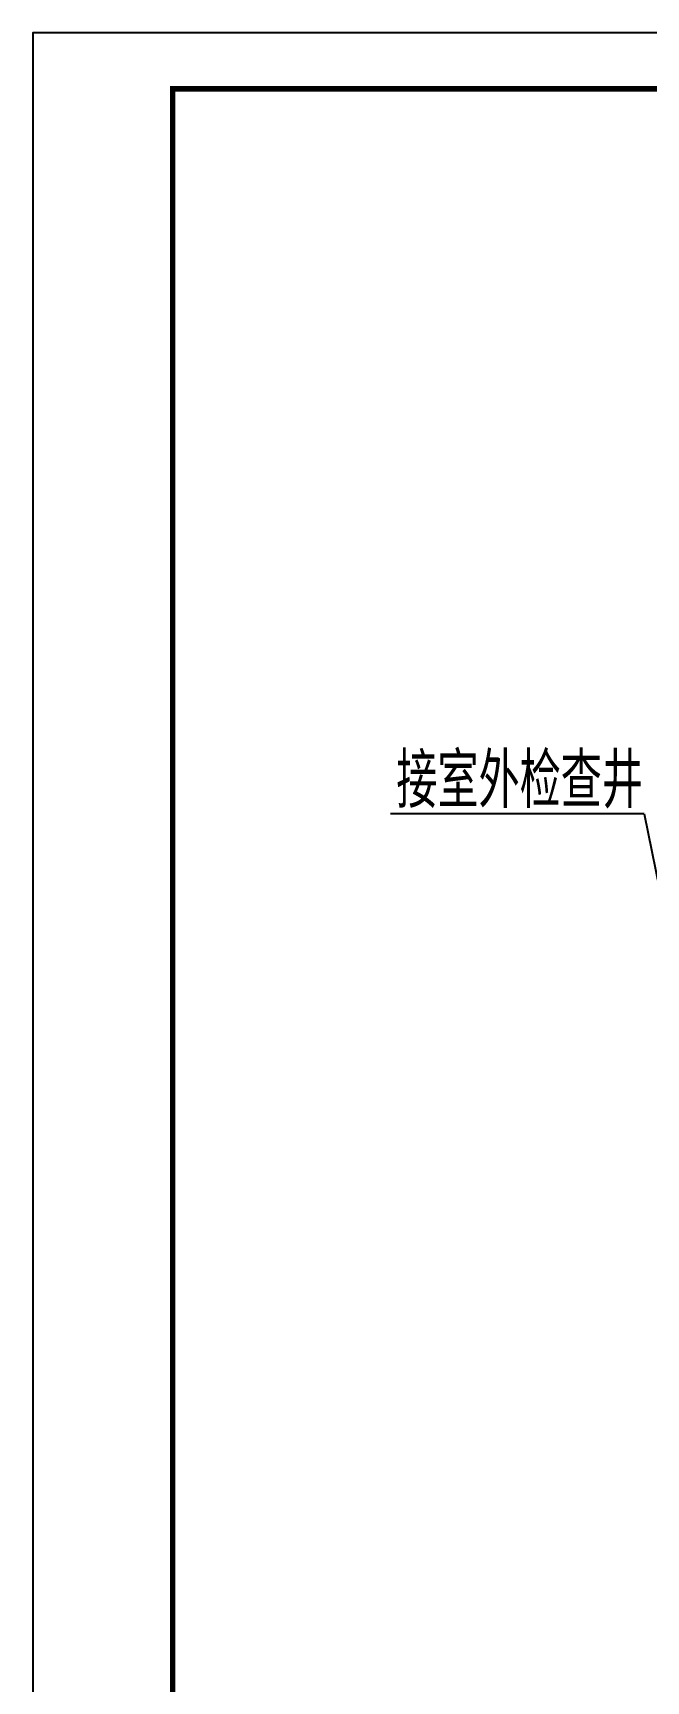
# Model space of a CAD drawing. Header units: inches. Extents: x 1616582 to 1832874, y -153958 to -93201.
# Drawn here: x 1616582 to 1624969, y -115746 to -93201 of the extents above; entities that cross this region are included whole.
import ezdxf

# ---------------------------------------------------------------- set-up
doc = ezdxf.new("R2010")
doc.units = ezdxf.units.IN
doc.header["$LTSCALE"] = 35
doc.header["$MEASUREMENT"] = 0
doc.layers.add('图框', color=135, linetype='Continuous')
doc.layers.add('排水', color=2, linetype='Continuous')
doc.styles.add('HZ', font='romant.shx', dxfattribs={"width": 0.8, "bigfont": 'hztxt.shx'})

msp = doc.modelspace()

# ---------------------------------------------------------------- linework, layer by layer
at = {"layer": '图框', "ltscale": 6}
msp.add_lwpolyline([(1616581.79582, -138606.15585), (1680867.83582, -138606.15585), (1680867.83582, -93200.79585), (1616581.79582, -93200.79585)], close=True, dxfattribs=at)
msp.add_lwpolyline([(1618492.79582, -137841.75585, 76.44, 76.44, 0), (1680103.43582, -137841.75585, 76.44, 76.44, 0), (1680103.43582, -93965.19585, 76.44, 76.44, 0), (1618492.79582, -93965.19585, 76.44, 76.44, 0)], format="xyseb", close=True, dxfattribs=at)
at = {"layer": '排水'}
for q in [(1621472.10466, -103884.52644), (1625204.97276, -105162.05822)]:
    msp.add_line((1624941.28834, -103884.52644), q, dxfattribs=at)

# ---------------------------------------------------------------- texts
at = {"layer": '排水', "style": 'HZ', "width": 0.75}
msp.add_text('接室外检查井', height=750, dxfattribs=at).set_placement((1621552.125, -103802.32031))

doc.saveas('drawing.dxf')
